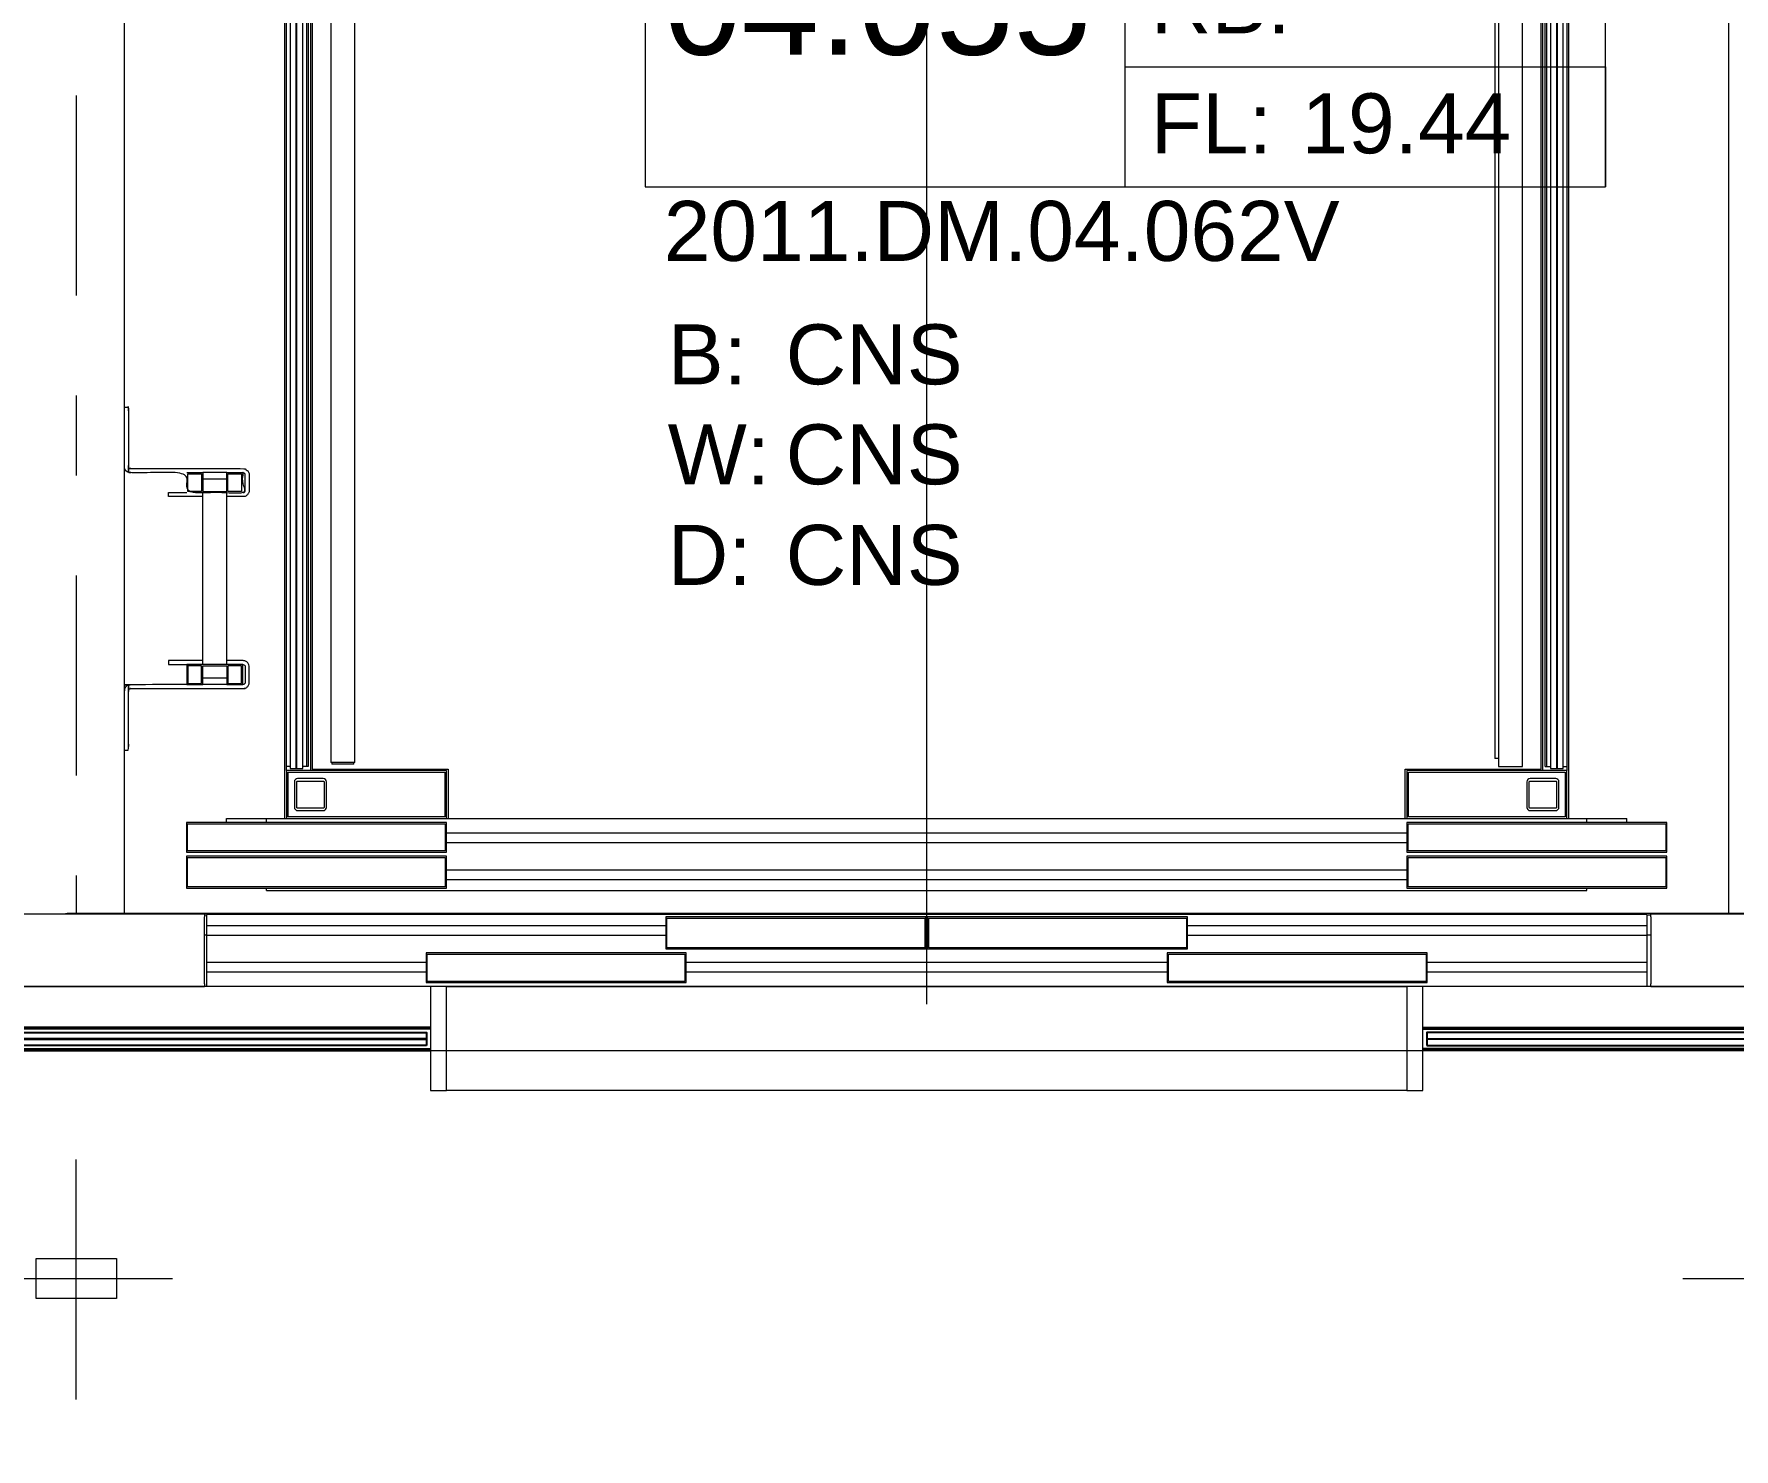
# Model space of a CAD drawing. Header units: millimetres. Extents: x -5 to 111, y -3 to 86.
# Drawn here: x 17.66 to 19.784, y 45.962 to 47.731 of the extents above; entities that cross this region are included whole.
import ezdxf

# ---------------------------------------------------------------- set-up
doc = ezdxf.new("R2010")
doc.units = ezdxf.units.MM
doc.linetypes.add('STRICHPUNKT2', pattern=[0.5, 0.25, -0.125, 0, -0.125])
for name, color, linetype, lineweight in [('A1I6----E-', 3, 'Continuous', 25), ('A1M11---E-', 3, 'Continuous', 25), ('A1M61---E-', 5, 'Continuous', 18), ('A1Z21---E-', 210, 'Continuous', 18), ('A1Z29---T-', 5, 'Continuous', 18)]:
    doc.layers.add(name, color=color, linetype=linetype, lineweight=lineweight)
doc.styles.add('ARIAL', font='ARIAL.TTF')

# ---------------------------------------------------------------- blocks, each defined once
blk = doc.blocks.new('Gruppe-402')
at = {"layer": 'A1I6----E-', "linetype": 'Continuous', "lineweight": 9}
for p, q in [((-31.2524, 4.2714), (-31.2524, 5.2717)), ((-31.2504, 4.2714), (-31.2504, 5.2714)), ((-31.2254, 5.2714), (-31.2254, 4.2664)), ((-31.2234, 5.2714), (-31.2234, 4.2064)), ((-31.2524, 4.2714), (-31.2504, 4.2714)), ((-31.2504, 4.2714), (-31.2474, 4.2714)), ((-31.2474, 4.2714), (-31.2459, 4.2714)), ((-31.2299, 4.2714), (-31.2284, 4.2714)), ((-31.2284, 4.2714), (-31.2254, 4.2714))]:
    blk.add_line(p, q, dxfattribs=at)
for points in [[(-31.2459, 5.2689), (-31.2459, 4.2689), (-31.2382, 4.2689), (-31.2382, 5.2689)], [(-31.2299, 5.2689), (-31.2377, 5.2689), (-31.2377, 4.2689), (-31.2299, 4.2689)]]:
    blk.add_lwpolyline(points, close=True, dxfattribs=at)
blk = doc.blocks.new('Gruppe-403')
at = {"layer": 'A1I6----E-', "linetype": 'Continuous', "lineweight": 9}
for p, q in [((-32.8274, 4.2064), (-32.8274, 5.2814)), ((-32.8254, 4.2664), (-32.8254, 5.2814)), ((-32.8004, 5.2814), (-32.8004, 4.2714)), ((-32.7984, 5.2814), (-32.7984, 4.2714)), ((-32.8224, 4.2714), (-32.8254, 4.2714)), ((-32.8209, 4.2714), (-32.8224, 4.2714)), ((-32.8034, 4.2714), (-32.8049, 4.2714)), ((-32.8004, 4.2714), (-32.8034, 4.2714)), ((-32.7984, 4.2714), (-32.8004, 4.2714))]:
    blk.add_line(p, q, dxfattribs=at)
for points in [[(-32.8209, 6.5539), (-32.8209, 4.2689), (-32.8132, 4.2689), (-32.8132, 6.5539)], [(-32.8049, 6.5539), (-32.8127, 6.5539), (-32.8127, 4.2689), (-32.8049, 4.2689)]]:
    blk.add_lwpolyline(points, close=True, dxfattribs=at)
blk = doc.blocks.new('Gruppe-404')
at = {"layer": 'A1I6----E-', "linetype": 'Continuous', "lineweight": 9}
for p, q in [((-32.7954, 5.2814), (-32.7954, 4.2664)), ((-32.7934, 5.2814), (-32.7934, 4.2684)), ((-31.2574, 4.2684), (-31.2574, 5.2814)), ((-31.2554, 4.2664), (-31.2554, 5.2759)), ((-32.7934, 4.2684), (-32.6234, 4.2684)), ((-32.6234, 4.2684), (-32.6234, 4.2064)), ((-31.4274, 4.2064), (-31.4274, 4.2684)), ((-31.4274, 4.2684), (-31.2574, 4.2684)), ((-32.6254, 4.2064), (-31.4254, 4.2064))]:
    blk.add_line(p, q, dxfattribs=at)
blk = doc.blocks.new('Gruppe-405')
at = {"layer": 'A1I6----E-', "linetype": 'Continuous', "lineweight": 9}
for p, q in [((-31.3154, 6.5564), (-31.3154, 4.2814)), ((-31.3109, 5.3114), (-31.3109, 4.2714)), ((-31.2809, 4.2714), (-31.2809, 5.2815)), ((-31.3109, 4.2814), (-31.3154, 4.2814)), ((-31.3109, 4.2714), (-31.2809, 4.2714))]:
    blk.add_line(p, q, dxfattribs=at)
blk = doc.blocks.new('Gruppe-407')
at = {"layer": 'A1I6----E-', "linetype": 'Continuous', "lineweight": 9}
for p, q in [((-32.7399, 4.2764), (-32.7399, 6.5564)), ((-32.7699, 5.2814), (-32.7699, 4.2764)), ((-32.7399, 4.2764), (-32.7699, 4.2764)), ((-32.7687, 4.2764), (-32.7687, 4.2744)), ((-32.7412, 4.2744), (-32.7687, 4.2744)), ((-32.7412, 4.2744), (-32.7412, 4.2764))]:
    blk.add_line(p, q, dxfattribs=at)
blk = doc.blocks.new('Gruppe-408')
at = {"layer": 'A1I6----E-', "linetype": 'Continuous', "lineweight": 9, "flags": 128}
for points in [[(-32.8254, 4.2664), (-32.8254, 4.2064), (-32.6254, 4.2064), (-32.6254, 4.2664)], [(-32.6274, 4.2084), (-32.8234, 4.2084), (-32.8234, 4.2644), (-32.6274, 4.2644)], [(-31.4254, 4.2664), (-31.4254, 4.2064), (-31.2254, 4.2064), (-31.2254, 4.2664)], [(-31.2274, 4.2084), (-31.4234, 4.2084), (-31.4234, 4.2644), (-31.2274, 4.2644)]]:
    blk.add_lwpolyline(points, close=True, dxfattribs=at)
for points in [[(-32.8154, 4.2204, 0.414214), (-32.8114, 4.2164), (-32.7794, 4.2164, 0.414214), (-32.7754, 4.2204), (-32.7754, 4.2524, 0.414214), (-32.7794, 4.2564), (-32.8114, 4.2564, 0.414214), (-32.8154, 4.2524)], [(-32.8124, 4.2524, -0.414214), (-32.8114, 4.2534), (-32.7794, 4.2534, -0.414214), (-32.7784, 4.2524), (-32.7784, 4.2204, -0.414214), (-32.7794, 4.2194), (-32.8114, 4.2194, -0.414214), (-32.8124, 4.2204), (-32.8124, 4.2524)], [(-31.2754, 4.2204, 0.414214), (-31.2714, 4.2164), (-31.2394, 4.2164, 0.414214), (-31.2354, 4.2204), (-31.2354, 4.2524, 0.414214), (-31.2394, 4.2564), (-31.2714, 4.2564, 0.414214), (-31.2754, 4.2524)], [(-31.2724, 4.2524, -0.414214), (-31.2714, 4.2534), (-31.2394, 4.2534, -0.414214), (-31.2384, 4.2524), (-31.2384, 4.2204, -0.414214), (-31.2394, 4.2194), (-31.2714, 4.2194, -0.414214), (-31.2724, 4.2204), (-31.2724, 4.2524)]]:
    blk.add_lwpolyline(points, format="xyb", close=True, dxfattribs=at)
at = {"layer": 'A1I6----E-'}
for name in ['Gruppe-403', 'Gruppe-402', 'Gruppe-407', 'Gruppe-404', 'Gruppe-405']:
    blk.add_blockref(name, (0, 0), dxfattribs=at)
blk = doc.blocks.new('Gruppe-417')
at = {"layer": 'A1I6----E-', "linetype": 'Continuous', "lineweight": 9}
for p, q in [((-32.9254, 4.0864), (-32.9254, 4.0724)), ((-31.1254, 4.0864), (-32.9254, 4.0864)), ((-31.1254, 4.0864), (-31.1254, 4.0724)), ((-32.3514, 4.0724), (-32.9254, 4.0724)), ((-32.9254, 4.0724), (-32.9254, 4.0604)), ((-32.9254, 4.0604), (-32.9254, 4.0264)), ((-32.3514, 4.0604), (-32.9254, 4.0604)), ((-31.1254, 4.0724), (-31.6994, 4.0724)), ((-31.1254, 4.0604), (-31.6994, 4.0604)), ((-31.1254, 4.0724), (-31.1254, 4.0604)), ((-31.1254, 4.0604), (-31.1254, 4.0264)), ((-32.6509, 4.0264), (-32.9254, 4.0264)), ((-32.9254, 4.0264), (-32.9254, 4.0144)), ((-31.7249, 4.0264), (-32.3259, 4.0264)), ((-31.1254, 4.0264), (-31.3999, 4.0264)), ((-31.1254, 4.0264), (-31.1254, 4.0144)), ((-32.9254, 4.0144), (-32.9254, 4.0031)), ((-32.6509, 4.0144), (-32.9254, 4.0144)), ((-32.9254, 4.0031), (-32.9254, 4.0014)), ((-32.9254, 4.0014), (-32.9254, 3.9964)), ((-31.1254, 3.9964), (-32.9254, 3.9964)), ((-31.7249, 4.0144), (-32.3259, 4.0144)), ((-31.1254, 4.0144), (-31.3999, 4.0144)), ((-31.1254, 4.0144), (-31.1254, 4.0031)), ((-31.1254, 4.0031), (-31.1254, 4.0014)), ((-31.1254, 4.0014), (-31.1254, 3.9964))]:
    blk.add_line(p, q, dxfattribs=at)
at = {"layer": 'A1I6----E-', "linetype": 'Continuous', "lineweight": 9, "flags": 128}
for points in [[(-32.0264, 4.0434), (-32.0264, 4.0834), (-32.3514, 4.0834), (-32.3514, 4.0434)], [(-32.3499, 4.0819), (-32.0279, 4.0819), (-32.0279, 4.0449), (-32.3499, 4.0449)], [(-31.6994, 4.0434), (-31.6994, 4.0834), (-32.0244, 4.0834), (-32.0244, 4.0434)], [(-32.0229, 4.0819), (-31.7009, 4.0819), (-31.7009, 4.0449), (-32.0229, 4.0449)], [(-32.3259, 4.0014), (-32.3259, 4.0384), (-32.6509, 4.0384), (-32.6509, 4.0014)], [(-32.6494, 4.0369), (-32.3274, 4.0369), (-32.3274, 4.0029), (-32.6494, 4.0029)], [(-31.3999, 4.0014), (-31.3999, 4.0384), (-31.7249, 4.0384), (-31.7249, 4.0014)], [(-31.7234, 4.0369), (-31.4014, 4.0369), (-31.4014, 4.0029), (-31.7234, 4.0029)]]:
    blk.add_lwpolyline(points, close=True, dxfattribs=at)
blk = doc.blocks.new('Gruppe-420')
at = {"layer": 'A1I6----E-', "linetype": 'Continuous', "lineweight": 9}
blk.add_line((-31.0229, 4.0876), (-31.0229, 6.9104), dxfattribs=at)
blk = doc.blocks.new('Gruppe-425')
at = {"layer": 'A1I6----E-', "linetype": 'Continuous', "lineweight": 9}
for p, q in [((-32.9499, 4.6389), (-32.9299, 4.6389)), ((-32.8999, 4.6389), (-32.8799, 4.6389)), ((-32.9299, 4.3989), (-32.9299, 4.6139)), ((-32.8999, 4.3989), (-32.8999, 4.6139)), ((-32.8999, 4.3739), (-32.9299, 4.3739))]:
    blk.add_line(p, q, dxfattribs=at)
for points in [[(-32.9314, 4.6154), (-32.9484, 4.6154), (-32.9484, 4.6374), (-32.9314, 4.6374)], [(-32.8999, 4.6389), (-32.9299, 4.6389), (-32.9299, 4.6154), (-32.8999, 4.6154)], [(-32.8814, 4.6374), (-32.8814, 4.6154), (-32.8984, 4.6154), (-32.8984, 4.6374)], [(-32.9499, 4.3989), (-32.9499, 4.3739), (-32.9299, 4.3739), (-32.9299, 4.3974), (-32.8999, 4.3974), (-32.8999, 4.3739), (-32.8799, 4.3739), (-32.8799, 4.3989)], [(-32.9484, 4.3754), (-32.9314, 4.3754), (-32.9314, 4.3974), (-32.9484, 4.3974)], [(-32.8984, 4.3754), (-32.8814, 4.3754), (-32.8814, 4.3974), (-32.8984, 4.3974)]]:
    blk.add_lwpolyline(points, close=True, dxfattribs=at)
for points in [[(-32.8999, 4.6309), (-32.9049, 4.6309), (-32.9249, 4.6309), (-32.9299, 4.6309)], [(-32.9299, 4.6089), (-32.9729, 4.6089), (-32.9729, 4.6139), (-32.9499, 4.6139)], [(-32.9299, 4.4039), (-32.9729, 4.4039), (-32.9729, 4.3989), (-32.9499, 4.3989)], [(-32.8999, 4.3819), (-32.9049, 4.3819), (-32.9249, 4.3819), (-32.9299, 4.3819)]]:
    blk.add_lwpolyline(points, dxfattribs=at)
at = {"layer": 'A1I6----E-', "linetype": 'Continuous', "lineweight": 9, "flags": 128}
blk.add_lwpolyline([(-32.8799, 4.3989), (-32.8796, 4.3989, -0.414214), (-32.8769, 4.3962), (-32.8769, 4.3766, -0.198912), (-32.8777, 4.3747, -0.198912), (-32.8796, 4.3739), (-32.8799, 4.3739)], format="xyb", dxfattribs=at)
at = {"layer": 'A1I6----E-', "linetype": 'Continuous', "lineweight": 9}
for points, weights, knots in [([(-33.0279, 4.7209), (-33.0254, 4.7209), (-33.0229, 4.7209), (-33.0229, 4.6837), (-33.0229, 4.6466), (-33.0229, 4.6462), (-33.0229, 4.6462), (-33.0229, 4.6461), (-33.0229, 4.646), (-33.0228, 4.6459), (-33.0228, 4.6459), (-33.0228, 4.6459), (-33.0228, 4.6459), (-33.0228, 4.6458), (-33.0228, 4.6458), (-33.0228, 4.6458), (-33.0228, 4.6458), (-33.0228, 4.6458), (-33.0228, 4.6457), (-33.0228, 4.6457), (-33.0228, 4.6457), (-33.0228, 4.6457), (-33.0228, 4.6456), (-33.0228, 4.6456), (-33.0228, 4.6456), (-33.0227, 4.6455), (-33.0227, 4.6455), (-33.0227, 4.6455), (-33.0227, 4.6455), (-33.0227, 4.6454), (-33.0227, 4.6454), (-33.0227, 4.6454), (-33.0227, 4.6454), (-33.0227, 4.6453), (-33.0226, 4.6453), (-33.0226, 4.6453), (-33.0226, 4.6452), (-33.0226, 4.6452), (-33.0226, 4.6452), (-33.0226, 4.6452), (-33.0225, 4.6451), (-33.0225, 4.6451), (-33.0225, 4.6451), (-33.0225, 4.6451), (-33.0225, 4.6451), (-33.0225, 4.6451), (-33.0225, 4.6451), (-33.0225, 4.645), (-33.0224, 4.645), (-33.0224, 4.645), (-33.0224, 4.645), (-33.0224, 4.645), (-33.0224, 4.6449), (-33.0224, 4.6449), (-33.0224, 4.6449), (-33.0224, 4.6449), (-33.0223, 4.6449), (-33.0223, 4.6449), (-33.0223, 4.6449), (-33.0223, 4.6448), (-33.0223, 4.6448), (-33.0223, 4.6448), (-33.0223, 4.6448), (-33.0223, 4.6448), (-33.0222, 4.6447), (-33.0222, 4.6447), (-33.0222, 4.6447), (-33.0222, 4.6447), (-33.0222, 4.6447), (-33.0221, 4.6446), (-33.0221, 4.6446), (-33.0221, 4.6446), (-33.0221, 4.6446), (-33.022, 4.6446), (-33.022, 4.6445), (-33.022, 4.6445), (-33.022, 4.6445), (-33.0219, 4.6445), (-33.0219, 4.6444), (-33.0218, 4.6444), (-33.0218, 4.6444), (-33.0217, 4.6443), (-33.0217, 4.6443), (-33.0216, 4.6443), (-33.0216, 4.6443), (-33.0216, 4.6443), (-33.0216, 4.6442), (-33.0215, 4.6442), (-33.0215, 4.6442), (-33.0215, 4.6442), (-33.0215, 4.6442), (-33.0214, 4.6441), (-33.0214, 4.6441), (-33.0213, 4.6441), (-33.0213, 4.6441), (-33.0213, 4.6441), (-33.0213, 4.6441), (-33.0212, 4.6441), (-33.0212, 4.6441), (-33.0212, 4.6441), (-33.0212, 4.644), (-33.0211, 4.644), (-33.0211, 4.644), (-33.021, 4.644), (-33.021, 4.644), (-33.0209, 4.644), (-33.0209, 4.644), (-33.0208, 4.644), (-33.0207, 4.6439), (-33.0207, 4.6439), (-33.0203, 4.6439), (-33.0203, 4.6439), (-33.0203, 4.6439), (-32.9499, 4.6439), (-32.8796, 4.6439), (-32.8719, 4.6439), (-32.8719, 4.6362), (-32.8719, 4.6264), (-32.8719, 4.6166), (-32.8719, 4.6089), (-32.8796, 4.6089), (-32.8898, 4.6089), (-32.8999, 4.6089)], [1, 1, 1, 1, 1, 1, 1, 1, 1, 1, 1, 1, 1, 0.999922111687, 1, 1, 1, 0.999902899488, 1, 1, 1, 0.999881596455, 1, 0.999858515912, 1, 0.999831994153, 1, 1, 1, 0.999492229572, 1, 1, 1, 0.999797576776, 1, 0.999809725809, 1, 1, 1, 0.999821339928, 1, 1, 1, 0.999832040961, 1, 1, 1, 0.999841814455, 1, 1, 1, 0.999850665643, 1, 1, 1, 0.999858613894, 1, 1, 1, 0.999865686643, 1, 1, 1, 0.999871919974, 1, 1, 1, 0.999877220469, 1, 0.999880924542, 1, 1, 1, 0.9995631982, 1, 1, 1, 0.999723809266, 1, 1, 1, 1, 0.999665952326, 1, 1, 1, 0.999628576926, 1, 1, 1, 0.99968494051, 1, 0.999890729805, 1, 1, 1, 0.999553498073, 1, 1, 1, 0.999667522781, 1, 1, 1, 1, 1, 1, 1, 1, 1, 1, 1, 1, 1, 1, 0.707106781187, 1, 1, 1, 0.707106781186, 1, 1, 1], [0, 0, 0, 1, 1, 2, 2, 3, 4, 5, 6, 7, 7, 8, 8, 9, 9, 10, 10, 11, 11, 12, 12, 13, 13, 14, 14, 15, 15, 16, 16, 17, 17, 18, 18, 19, 19, 20, 20, 21, 21, 22, 22, 23, 23, 24, 24, 25, 25, 26, 26, 27, 27, 28, 28, 29, 29, 30, 30, 31, 31, 32, 32, 33, 33, 34, 34, 35, 35, 36, 36, 37, 37, 38, 38, 39, 39, 40, 40, 41, 41, 42, 43, 43, 44, 44, 45, 45, 46, 46, 47, 47, 48, 48, 49, 49, 50, 50, 51, 51, 52, 52, 53, 53, 54, 55, 56, 57, 58, 59, 60, 61, 61, 62, 62, 63, 63, 64, 64, 65, 65, 66, 66, 67, 67, 67]), ([(-32.8799, 4.6139), (-32.8798, 4.6139), (-32.8796, 4.6139), (-32.8769, 4.6139), (-32.8769, 4.6166), (-32.8769, 4.6264), (-32.8769, 4.6362), (-32.8769, 4.6389), (-32.8796, 4.6389), (-32.8798, 4.6389), (-32.8799, 4.6389), (-32.8799, 4.6264), (-32.8799, 4.6139), (-32.9149, 4.6139), (-32.9499, 4.6139), (-32.9499, 4.6264), (-32.9499, 4.6389), (-32.9851, 4.6389), (-33.0203, 4.6389), (-33.0204, 4.6389), (-33.0205, 4.6389), (-33.0207, 4.6389), (-33.0209, 4.639), (-33.021, 4.639), (-33.021, 4.639), (-33.0211, 4.639), (-33.0212, 4.639), (-33.0214, 4.639), (-33.0215, 4.639), (-33.0215, 4.639), (-33.0215, 4.639), (-33.0216, 4.6391), (-33.0217, 4.6391), (-33.0217, 4.6391), (-33.0217, 4.6391), (-33.0218, 4.6391), (-33.0219, 4.6391), (-33.0219, 4.6391), (-33.0219, 4.6391), (-33.022, 4.6391), (-33.0221, 4.6392), (-33.0221, 4.6392), (-33.0221, 4.6392), (-33.0222, 4.6392), (-33.0223, 4.6392), (-33.0223, 4.6392), (-33.0223, 4.6392), (-33.0224, 4.6392), (-33.0225, 4.6393), (-33.0226, 4.6393), (-33.0228, 4.6393), (-33.0229, 4.6393), (-33.023, 4.6394), (-33.023, 4.6394), (-33.023, 4.6394), (-33.0231, 4.6394), (-33.0232, 4.6395), (-33.0232, 4.6395), (-33.0232, 4.6395), (-33.0233, 4.6395), (-33.0234, 4.6396), (-33.0234, 4.6396), (-33.0235, 4.6396), (-33.0236, 4.6396), (-33.0237, 4.6397), (-33.0237, 4.6397), (-33.0237, 4.6397), (-33.0239, 4.6398), (-33.024, 4.6399), (-33.024, 4.6399), (-33.024, 4.6399), (-33.0242, 4.6399), (-33.0243, 4.64), (-33.0243, 4.64), (-33.0243, 4.64), (-33.0244, 4.6401), (-33.0246, 4.6402), (-33.0246, 4.6402), (-33.0246, 4.6402), (-33.0247, 4.6403), (-33.0249, 4.6404), (-33.0249, 4.6404), (-33.0249, 4.6404), (-33.025, 4.6405), (-33.0251, 4.6406), (-33.0252, 4.6407), (-33.0254, 4.6408), (-33.0254, 4.6408), (-33.0254, 4.6408), (-33.0255, 4.6409), (-33.0256, 4.641), (-33.0257, 4.6411), (-33.0258, 4.6412), (-33.0259, 4.6413), (-33.026, 4.6414), (-33.026, 4.6414), (-33.026, 4.6414), (-33.0261, 4.6415), (-33.0262, 4.6417), (-33.0263, 4.6418), (-33.0264, 4.6419), (-33.0264, 4.6419), (-33.0264, 4.6419), (-33.0265, 4.6421), (-33.0266, 4.6422), (-33.0266, 4.6422), (-33.0266, 4.6422), (-33.0267, 4.6423), (-33.0267, 4.6424), (-33.0267, 4.6424), (-33.0267, 4.6424), (-33.0268, 4.6425), (-33.0269, 4.6426), (-33.0269, 4.6427), (-33.0269, 4.6427), (-33.0269, 4.6427), (-33.027, 4.6428), (-33.027, 4.6429), (-33.027, 4.643), (-33.0271, 4.643), (-33.0271, 4.643), (-33.0271, 4.6431), (-33.0272, 4.6432), (-33.0272, 4.6432), (-33.0272, 4.6432), (-33.0273, 4.6434), (-33.0273, 4.6435), (-33.0273, 4.6435), (-33.0273, 4.6435), (-33.0274, 4.6437), (-33.0274, 4.6438), (-33.0275, 4.6439), (-33.0275, 4.644), (-33.0275, 4.644), (-33.0275, 4.644), (-33.0275, 4.6441), (-33.0276, 4.6442), (-33.0276, 4.6442), (-33.0276, 4.6442), (-33.0276, 4.6444), (-33.0276, 4.6445), (-33.0276, 4.6445), (-33.0276, 4.6445), (-33.0277, 4.6447), (-33.0277, 4.6448), (-33.0277, 4.6448), (-33.0277, 4.6448), (-33.0277, 4.6449), (-33.0278, 4.6451), (-33.0278, 4.6451), (-33.0278, 4.6451), (-33.0278, 4.6452), (-33.0278, 4.6454), (-33.0278, 4.6454), (-33.0278, 4.6454), (-33.0278, 4.6455), (-33.0278, 4.6457), (-33.0278, 4.6457), (-33.0278, 4.6457), (-33.0279, 4.6458), (-33.0279, 4.646), (-33.0279, 4.646), (-33.0279, 4.646), (-33.0279, 4.6461), (-33.0279, 4.6463), (-33.0279, 4.6464), (-33.0279, 4.6465), (-33.0279, 4.6466), (-33.0279, 4.6466)], [1, 1, 1, 0.707106781185, 1, 1, 1, 0.707106781187, 1, 1, 1, 1, 1, 1, 1, 1, 1, 1, 1, 1, 1, 0.999985680575, 1, 1, 1, 0.999960826321, 1, 1, 1, 1, 1, 0.999934305166, 1, 1, 1, 0.999978096623, 1, 1, 1, 0.999879978417, 1, 1, 1, 0.999962571631, 1, 1, 1, 0.999808612278, 1, 0.99994285268, 1, 0.999722212478, 1, 1, 1, 0.999855877774, 1, 1, 1, 0.99965394811, 1, 1, 1, 0.999705359077, 1, 1, 1, 0.99974877724, 1, 1, 1, 0.999785872161, 1, 1, 1, 0.999779003357, 1, 1, 1, 0.999806149919, 1, 1, 1, 0.999794900286, 1, 0.999783344846, 1, 1, 1, 0.999771141681, 1, 0.999875924805, 1, 0.999768104524, 1, 1, 1, 0.999780800245, 1, 0.999792142469, 1, 1, 1, 0.999803133428, 1, 1, 1, 0.99986917548, 1, 1, 1, 0.999801806099, 1, 1, 1, 0.999943809065, 1, 0.999940615749, 1, 1, 1, 0.999728443943, 1, 1, 1, 0.999680919351, 1, 1, 1, 0.999711287143, 1, 0.999879117002, 1, 1, 1, 0.999745785578, 1, 1, 1, 0.999803337195, 1, 1, 1, 0.99985356519, 1, 1, 1, 0.999896306979, 1, 1, 1, 0.999931335495, 1, 1, 1, 0.999958877532, 1, 1, 1, 0.999978954291, 1, 1, 1, 0.999990690597, 1, 1, 1, 1, 1], [0, 0, 0, 1, 1, 2, 2, 3, 3, 4, 4, 5, 5, 6, 6, 7, 7, 8, 8, 9, 9, 10, 10, 11, 11, 12, 12, 13, 13, 14, 14, 15, 15, 16, 16, 17, 17, 18, 18, 19, 19, 20, 20, 21, 21, 22, 22, 23, 23, 24, 24, 25, 25, 26, 26, 27, 27, 28, 28, 29, 29, 30, 30, 31, 31, 32, 32, 33, 33, 34, 34, 35, 35, 36, 36, 37, 37, 38, 38, 39, 39, 40, 40, 41, 41, 42, 42, 43, 43, 44, 44, 45, 45, 46, 46, 47, 47, 48, 48, 49, 49, 50, 50, 51, 51, 52, 52, 53, 53, 54, 54, 55, 55, 56, 56, 57, 57, 58, 58, 59, 59, 60, 60, 61, 61, 62, 62, 63, 63, 64, 64, 65, 65, 66, 66, 67, 67, 68, 68, 69, 69, 70, 70, 71, 71, 72, 72, 73, 73, 74, 74, 75, 75, 76, 76, 77, 77, 78, 78, 79, 79, 80, 80, 81, 81, 82, 82, 83, 83, 84, 84, 84]), ([(-33.0279, 4.2919), (-33.0254, 4.2919), (-33.0229, 4.2919), (-33.0229, 4.3291), (-33.0229, 4.3662), (-33.0229, 4.3666), (-33.0229, 4.3667), (-33.0229, 4.3667), (-33.0229, 4.3668), (-33.0228, 4.3669), (-33.0228, 4.3669), (-33.0228, 4.3669), (-33.0228, 4.3669), (-33.0228, 4.3669), (-33.0228, 4.3669), (-33.0228, 4.3669), (-33.0228, 4.367), (-33.0228, 4.367), (-33.0228, 4.367), (-33.0228, 4.367), (-33.0228, 4.3671), (-33.0228, 4.3671), (-33.0228, 4.3671), (-33.0228, 4.3671), (-33.0228, 4.3671), (-33.0228, 4.3672), (-33.0228, 4.3672), (-33.0227, 4.3672), (-33.0227, 4.3673), (-33.0227, 4.3673), (-33.0227, 4.3673), (-33.0227, 4.3673), (-33.0227, 4.3674), (-33.0227, 4.3674), (-33.0227, 4.3674), (-33.0227, 4.3674), (-33.0227, 4.3675), (-33.0226, 4.3675), (-33.0226, 4.3675), (-33.0226, 4.3676), (-33.0226, 4.3676), (-33.0226, 4.3676), (-33.0226, 4.3676), (-33.0225, 4.3676), (-33.0225, 4.3676), (-33.0225, 4.3676), (-33.0225, 4.3677), (-33.0225, 4.3677), (-33.0225, 4.3677), (-33.0225, 4.3677), (-33.0225, 4.3678), (-33.0224, 4.3678), (-33.0224, 4.3678), (-33.0224, 4.3678), (-33.0224, 4.3678), (-33.0224, 4.3679), (-33.0224, 4.3679), (-33.0224, 4.3679), (-33.0224, 4.3679), (-33.0223, 4.3679), (-33.0223, 4.3679), (-33.0223, 4.3679), (-33.0223, 4.368), (-33.0223, 4.368), (-33.0223, 4.368), (-33.0223, 4.368), (-33.0223, 4.368), (-33.0222, 4.3681), (-33.0222, 4.3681), (-33.0222, 4.3681), (-33.0222, 4.3681), (-33.0222, 4.3681), (-33.0221, 4.3682), (-33.0221, 4.3682), (-33.0221, 4.3682), (-33.0221, 4.3682), (-33.022, 4.3682), (-33.022, 4.3683), (-33.022, 4.3683), (-33.022, 4.3683), (-33.0219, 4.3683), (-33.0219, 4.3684), (-33.0218, 4.3684), (-33.0218, 4.3684), (-33.0217, 4.3685), (-33.0217, 4.3685), (-33.0216, 4.3685), (-33.0216, 4.3685), (-33.0216, 4.3685), (-33.0216, 4.3686), (-33.0215, 4.3686), (-33.0215, 4.3686), (-33.0215, 4.3686), (-33.0215, 4.3686), (-33.0214, 4.3686), (-33.0214, 4.3687), (-33.0213, 4.3687), (-33.0213, 4.3687), (-33.0213, 4.3687), (-33.0213, 4.3687), (-33.0212, 4.3687), (-33.0212, 4.3687), (-33.0212, 4.3687), (-33.0212, 4.3687), (-33.0211, 4.3688), (-33.0211, 4.3688), (-33.021, 4.3688), (-33.021, 4.3688), (-33.0209, 4.3688), (-33.0208, 4.3688), (-33.0208, 4.3688), (-33.0207, 4.3688), (-33.0207, 4.3689), (-33.0203, 4.3689), (-33.0203, 4.3689), (-33.0203, 4.3689), (-32.9499, 4.3689), (-32.8796, 4.3689), (-32.8764, 4.3689), (-32.8742, 4.3711), (-32.8719, 4.3734), (-32.8719, 4.3766), (-32.8719, 4.3864), (-32.8719, 4.3962), (-32.8719, 4.4039), (-32.8796, 4.4039), (-32.8898, 4.4039), (-32.8999, 4.4039)], [1, 1, 1, 1, 1, 1, 1, 1, 1, 1, 1, 1, 0.999934044747, 1, 1, 1, 0.999916341304, 1, 1, 1, 0.999896458755, 1, 1, 1, 0.999874542989, 1, 0.999850995264, 1, 0.999823065248, 1, 1, 1, 0.999666081809, 1, 1, 1, 0.99979743128, 1, 0.99980972581, 1, 1, 1, 0.999821339928, 1, 1, 1, 0.999832040959, 1, 1, 1, 0.999841814454, 1, 1, 1, 0.999850665643, 1, 1, 1, 0.999858613895, 1, 1, 1, 0.999865686642, 1, 1, 1, 0.999871919975, 1, 1, 1, 0.999877453183, 1, 0.999880924543, 1, 1, 1, 0.999563198201, 1, 1, 1, 0.999723809263, 1, 1, 1, 1, 0.999665952326, 1, 1, 1, 0.999628576927, 1, 1, 1, 0.999684940506, 1, 0.999890757866, 1, 1, 1, 0.999553256572, 1, 1, 1, 0.999643461351, 1, 1, 1, 1, 1, 1, 1, 1, 1, 1, 1, 1, 1, 1, 0.923879532511, 1, 0.923879532512, 1, 1, 1, 0.707106781187, 1, 1, 1], [0, 0, 0, 1, 1, 2, 2, 3, 4, 5, 6, 6, 7, 7, 8, 8, 9, 9, 10, 10, 11, 11, 12, 12, 13, 13, 14, 14, 15, 15, 16, 16, 17, 17, 18, 18, 19, 19, 20, 20, 21, 21, 22, 22, 23, 23, 24, 24, 25, 25, 26, 26, 27, 27, 28, 28, 29, 29, 30, 30, 31, 31, 32, 32, 33, 33, 34, 34, 35, 35, 36, 36, 37, 37, 38, 38, 39, 39, 40, 40, 41, 41, 42, 42, 43, 44, 44, 45, 45, 46, 46, 47, 47, 48, 48, 49, 49, 50, 50, 51, 51, 52, 52, 53, 53, 54, 54, 55, 56, 57, 58, 59, 60, 61, 62, 62, 63, 63, 64, 64, 65, 65, 66, 66, 67, 67, 68, 68, 69, 69, 69]), ([(-32.9499, 4.3739), (-32.9851, 4.3739), (-33.0203, 4.3739), (-33.0204, 4.3739), (-33.0205, 4.3739), (-33.0207, 4.3739), (-33.0209, 4.3738), (-33.021, 4.3738), (-33.021, 4.3738), (-33.0211, 4.3738), (-33.0212, 4.3738), (-33.0214, 4.3738), (-33.0215, 4.3738), (-33.0215, 4.3738), (-33.0215, 4.3738), (-33.0216, 4.3737), (-33.0217, 4.3737), (-33.0217, 4.3737), (-33.0217, 4.3737), (-33.0218, 4.3737), (-33.0219, 4.3737), (-33.0219, 4.3737), (-33.0219, 4.3737), (-33.022, 4.3737), (-33.0221, 4.3736), (-33.0221, 4.3736), (-33.0221, 4.3736), (-33.0222, 4.3736), (-33.0223, 4.3736), (-33.0223, 4.3736), (-33.0223, 4.3736), (-33.0224, 4.3736), (-33.0225, 4.3735), (-33.0226, 4.3735), (-33.0228, 4.3735), (-33.0229, 4.3734), (-33.023, 4.3734), (-33.023, 4.3734), (-33.023, 4.3734), (-33.0231, 4.3734), (-33.0232, 4.3733), (-33.0232, 4.3733), (-33.0232, 4.3733), (-33.0233, 4.3733), (-33.0234, 4.3732), (-33.0234, 4.3732), (-33.0235, 4.3732), (-33.0236, 4.3731), (-33.0237, 4.3731), (-33.0237, 4.3731), (-33.0237, 4.3731), (-33.0239, 4.373), (-33.024, 4.3729), (-33.024, 4.3729), (-33.024, 4.3729), (-33.0242, 4.3728), (-33.0243, 4.3728), (-33.0243, 4.3728), (-33.0243, 4.3728), (-33.0244, 4.3727), (-33.0246, 4.3726), (-33.0246, 4.3726), (-33.0246, 4.3726), (-33.0247, 4.3725), (-33.0249, 4.3724), (-33.0249, 4.3724), (-33.0249, 4.3724), (-33.025, 4.3723), (-33.0251, 4.3722), (-33.0252, 4.3721), (-33.0254, 4.372), (-33.0254, 4.372), (-33.0254, 4.372), (-33.0255, 4.3719), (-33.0256, 4.3718), (-33.0257, 4.3717), (-33.0258, 4.3716), (-33.0259, 4.3715), (-33.026, 4.3714), (-33.026, 4.3714), (-33.026, 4.3714), (-33.0261, 4.3712), (-33.0262, 4.3711), (-33.0263, 4.371), (-33.0264, 4.3709), (-33.0264, 4.3709), (-33.0264, 4.3709), (-33.0265, 4.3707), (-33.0266, 4.3706), (-33.0266, 4.3706), (-33.0266, 4.3706), (-33.0267, 4.3705), (-33.0267, 4.3704), (-33.0267, 4.3704), (-33.0267, 4.3704), (-33.0268, 4.3703), (-33.0269, 4.3701), (-33.0269, 4.3701), (-33.0269, 4.3701), (-33.0269, 4.37), (-33.027, 4.37), (-33.027, 4.3699), (-33.027, 4.3698), (-33.0271, 4.3698), (-33.0271, 4.3698), (-33.0271, 4.3697), (-33.0272, 4.3696), (-33.0272, 4.3696), (-33.0272, 4.3695), (-33.0273, 4.3694), (-33.0273, 4.3693), (-33.0273, 4.3693), (-33.0273, 4.3692), (-33.0274, 4.3691), (-33.0274, 4.369), (-33.0275, 4.3689), (-33.0275, 4.3688), (-33.0275, 4.3688), (-33.0275, 4.3688), (-33.0275, 4.3687), (-33.0276, 4.3686), (-33.0276, 4.3686), (-33.0276, 4.3686), (-33.0276, 4.3684), (-33.0276, 4.3683), (-33.0276, 4.3683), (-33.0276, 4.3683), (-33.0277, 4.3681), (-33.0277, 4.368), (-33.0277, 4.368), (-33.0277, 4.368), (-33.0277, 4.3679), (-33.0278, 4.3677), (-33.0278, 4.3677), (-33.0278, 4.3677), (-33.0278, 4.3676), (-33.0278, 4.3674), (-33.0278, 4.3674), (-33.0278, 4.3674), (-33.0278, 4.3673), (-33.0278, 4.3671), (-33.0278, 4.3671), (-33.0278, 4.3671), (-33.0279, 4.367), (-33.0279, 4.3668), (-33.0279, 4.3668), (-33.0279, 4.3668), (-33.0279, 4.3667), (-33.0279, 4.3665), (-33.0279, 4.3664), (-33.0279, 4.3662), (-33.0279, 4.3662), (-33.0279, 4.3662)], [1, 1, 1, 1, 1, 0.999985680576, 1, 1, 1, 0.999960826321, 1, 1, 1, 1, 1, 0.999934305167, 1, 1, 1, 0.999978096623, 1, 1, 1, 0.999879978416, 1, 1, 1, 0.999962571632, 1, 1, 1, 0.999808612278, 1, 0.999942931118, 1, 0.999722212478, 1, 1, 1, 0.999855877775, 1, 1, 1, 0.999653948107, 1, 1, 1, 0.999705359079, 1, 1, 1, 0.999748777238, 1, 1, 1, 0.999785872162, 1, 1, 1, 0.999779003357, 1, 1, 1, 0.999806149919, 1, 1, 1, 0.999794900287, 1, 0.999783756567, 1, 1, 1, 0.999771141679, 1, 0.999875936979, 1, 0.999768104524, 1, 1, 1, 0.999780424886, 1, 0.999792142468, 1, 1, 1, 0.999803133429, 1, 1, 1, 0.99986917548, 1, 1, 1, 0.999801806097, 1, 1, 1, 0.999943809065, 1, 0.999940615749, 1, 1, 1, 0.999728443942, 1, 1, 1, 0.999680919353, 1, 1, 1, 0.999711287142, 1, 0.999879117003, 1, 1, 1, 0.999745785578, 1, 1, 1, 0.999803337196, 1, 1, 1, 0.99985356519, 1, 1, 1, 0.999896306978, 1, 1, 1, 0.999931335495, 1, 1, 1, 0.999958877532, 1, 1, 1, 0.999978954291, 1, 1, 1, 0.999990690596, 1, 1, 1, 1, 1], [0, 0, 0, 1, 1, 2, 2, 3, 3, 4, 4, 5, 5, 6, 6, 7, 7, 8, 8, 9, 9, 10, 10, 11, 11, 12, 12, 13, 13, 14, 14, 15, 15, 16, 16, 17, 17, 18, 18, 19, 19, 20, 20, 21, 21, 22, 22, 23, 23, 24, 24, 25, 25, 26, 26, 27, 27, 28, 28, 29, 29, 30, 30, 31, 31, 32, 32, 33, 33, 34, 34, 35, 35, 36, 36, 37, 37, 38, 38, 39, 39, 40, 40, 41, 41, 42, 42, 43, 43, 44, 44, 45, 45, 46, 46, 47, 47, 48, 48, 49, 49, 50, 50, 51, 51, 52, 52, 53, 53, 54, 54, 55, 55, 56, 56, 57, 57, 58, 58, 59, 59, 60, 60, 61, 61, 62, 62, 63, 63, 64, 64, 65, 65, 66, 66, 67, 67, 68, 68, 69, 69, 70, 70, 71, 71, 72, 72, 73, 73, 74, 74, 75, 75, 76, 76, 76])]:
    blk.add_rational_spline(points, weights, degree=2, knots=knots, dxfattribs=at)
blk = doc.blocks.new('Gruppe-426')
at = {"layer": 'A1I6----E-', "linetype": 'STRICHPUNKT2', "lineweight": 9}
blk.add_line((-33.0879, 6.9104), (-33.0879, 4.0869), dxfattribs=at)
at = {"layer": 'A1I6----E-', "linetype": 'Continuous', "lineweight": 9}
blk.add_line((-33.0279, 4.0876), (-33.0279, 6.9104), dxfattribs=at)
blk = doc.blocks.new('Gruppe-429')
at = {"layer": 'A1I6----E-', "linetype": 'Continuous', "lineweight": 9}
for p, q in [((-32.9004, 4.2064), (-32.8504, 4.2064)), ((-32.9004, 4.2014), (-32.9004, 4.2064)), ((-32.8504, 4.2064), (-31.2004, 4.2064)), ((-32.8504, 4.2014), (-32.8504, 4.2064)), ((-31.2004, 4.2014), (-31.2004, 4.2064)), ((-31.2004, 4.2064), (-31.1504, 4.2064)), ((-31.1504, 4.2014), (-31.1504, 4.2064)), ((-32.6254, 4.1884), (-31.4254, 4.1884)), ((-31.2004, 4.1997), (-31.2004, 4.1999)), ((-32.6254, 4.1764), (-31.4254, 4.1764)), ((-32.6254, 4.1424), (-31.4254, 4.1424)), ((-32.6254, 4.1304), (-31.4254, 4.1304)), ((-32.8504, 4.1164), (-32.8504, 4.1194)), ((-32.8504, 4.1164), (-31.2004, 4.1164)), ((-31.2004, 4.1164), (-31.2004, 4.1194))]:
    blk.add_line(p, q, dxfattribs=at)
at = {"layer": 'A1I6----E-', "linetype": 'Continuous', "lineweight": 9, "flags": 128}
for points in [[(-32.9504, 4.2014), (-32.9504, 4.1644), (-32.6254, 4.1644), (-32.6254, 4.2014)], [(-32.6269, 4.1659), (-32.9489, 4.1659), (-32.9489, 4.1999), (-32.6269, 4.1999)], [(-31.4254, 4.2014), (-31.4254, 4.1644), (-31.1004, 4.1644), (-31.1004, 4.2014)], [(-31.1019, 4.1659), (-31.4239, 4.1659), (-31.4239, 4.1999), (-31.1019, 4.1999)], [(-32.9504, 4.1594), (-32.9504, 4.1194), (-32.6254, 4.1194), (-32.6254, 4.1594)], [(-32.6269, 4.1209), (-32.9489, 4.1209), (-32.9489, 4.1579), (-32.6269, 4.1579)], [(-31.4254, 4.1594), (-31.4254, 4.1194), (-31.1004, 4.1194), (-31.1004, 4.1594)], [(-31.1019, 4.1209), (-31.4239, 4.1209), (-31.4239, 4.1579), (-31.1019, 4.1579)]]:
    blk.add_lwpolyline(points, close=True, dxfattribs=at)
blk = doc.blocks.new('Gruppe-432')
at = {"layer": 'A1I6----E-', "linetype": 'Continuous', "lineweight": 9}
blk.add_line((-31.4254, 3.9964), (-32.6254, 3.9964), dxfattribs=at)
for points in [[(-32.6254, 3.8664), (-32.6254, 3.9964), (-32.6454, 3.9964), (-32.6454, 3.8664)], [(-32.6254, 3.9964), (-31.4254, 3.9964), (-31.4254, 3.8664), (-32.6254, 3.8664)], [(-31.4254, 3.9964), (-31.4254, 3.8664), (-31.4054, 3.8664), (-31.4054, 3.9964)]]:
    blk.add_lwpolyline(points, close=True, dxfattribs=at)
blk = doc.blocks.new('Gruppe-433')
at = {"layer": 'A1I6----E-', "linetype": 'Continuous', "lineweight": 9}
for p, q in [((-32.9279, 4.0869), (-33.2479, 4.0869)), ((-33.1014, 4.0869), (-33.1014, 4.0876)), ((-33.1014, 4.0876), (-33.0994, 4.0876)), ((-30.9334, 4.0876), (-33.0994, 4.0876)), ((-32.9279, 4.0869), (-32.9279, 4.0836)), ((-32.9254, 4.0856), (-32.9279, 4.0856)), ((-32.9279, 3.9997), (-32.9279, 4.0836)), ((-31.1204, 4.0856), (-31.1254, 4.0856)), ((-30.8004, 4.0869), (-31.1204, 4.0869)), ((-31.1204, 4.0836), (-31.1204, 4.0869)), ((-31.1204, 4.0836), (-31.1204, 3.9997)), ((-32.9254, 4.0606), (-32.9279, 4.0606)), ((-31.1204, 4.0606), (-31.1254, 4.0606)), ((-32.9254, 3.9964), (-33.2504, 3.9964)), ((-33.2479, 3.9964), (-32.9279, 3.9964)), ((-32.9279, 3.9997), (-32.9279, 3.9964)), ((-30.5179, 3.9964), (-31.1254, 3.9964)), ((-31.1204, 3.9964), (-31.1204, 3.9997)), ((-31.1204, 3.9964), (-30.8004, 3.9964))]:
    blk.add_line(p, q, dxfattribs=at)
blk = doc.blocks.new('bbl-raumstempel')
for points in [[(0, 0), (0, -0.45), (1.2, -0.45), (1.2, 0), (0, 0)], [(0.6, -0.45), (0.6, 0)], [(0.6, -0.15), (1.2, -0.15)], [(0.6, -0.3), (1.2, -0.3)], [(1.2, -0.3), (1.2, -0.45)]]:
    blk.add_lwpolyline(points)
at = {"style": 'ARIAL'}
for s, p in [('FB:', (0.6318, -0.1083)), ('RB:', (0.6318, -0.2583)), ('FL:', (0.6318, -0.4083)), ('B:', (0.0282, -0.6971)), ('W:', (0.0282, -0.8221)), ('D:', (0.0282, -0.9478))]:
    blk.add_text(s, height=0.075, dxfattribs=at).set_placement(p)
for tag, p, height in [('RAUMBEZ', (0.0233, 0.0555), 0.125), ('FB', (0.8201, -0.1083), 0.075), ('RNR1', (0.0233, -0.285), 0.125), ('RB', (0.8201, -0.2583), 0.075), ('FLAECHE', (0.8201, -0.4083), 0.075), ('RNR2', (0.0233, -0.5428), 0.075), ('B', (0.1756, -0.6971), 0.075), ('W', (0.1756, -0.8221), 0.075), ('D', (0.1756, -0.9478), 0.075)]:
    blk.add_attdef(tag, p, '', height=height, dxfattribs=at)
blk = doc.blocks.new('2011.DM.04.061H', base_point=(10.905, 44.05))
at = {"layer": 'A1Z21---E-'}
blk.add_lwpolyline([(14.55, 49.5), (15.454, 49.5), (15.454, 46.46), (22.05, 46.46), (22.05, 46.445), (22.8075, 46.445), (22.8075, 44.125)], dxfattribs=at)
at = {"layer": 'A1Z21---E-', "style": 'ARIAL', "flags": 1}
blk.add_attdef('C_NUMBER', (10.905, 44.05), '', height=10, dxfattribs=at)
blk = doc.blocks.new('2011.DM.04.062V', base_point=(15.483, 49.5))
at = {"layer": 'A1Z21---E-'}
blk.add_lwpolyline([(15.483, 49.5), (22.05, 49.5), (22.05, 46.54), (15.483, 46.54)], close=True, dxfattribs=at)
at = {"layer": 'A1Z21---E-', "style": 'ARIAL', "flags": 1}
blk.add_attdef('C_NUMBER', (15.483, 49.5), '', height=10, dxfattribs=at)

msp = doc.modelspace()

# ---------------------------------------------------------------- linework, layer by layer
at = {"layer": 'A1I6----E-', "lineweight": 9}
msp.add_line((18.775, 46.5182), (18.775, 49.1922), dxfattribs=at)
at = {"layer": 'A1M11---E-'}
for p, q in [((18.155, 46.489), (17.27, 46.489)), ((18.155, 46.487), (17.27, 46.487)), ((19.395, 46.489), (20.285, 46.489)), ((19.395, 46.487), (20.285, 46.487)), ((17.27, 46.462), (18.155, 46.462)), ((17.27, 46.46), (18.155, 46.46)), ((20.285, 46.462), (19.395, 46.462)), ((20.285, 46.46), (19.395, 46.46))]:
    msp.add_line(p, q, dxfattribs=at)
for points in [[(18.15, 46.4748), (17.275, 46.4748), (17.275, 46.4825), (18.15, 46.4825)], [(19.4, 46.4748), (20.28, 46.4748), (20.28, 46.4825), (19.4, 46.4825)], [(18.15, 46.4665), (17.275, 46.4665), (17.275, 46.4742), (18.15, 46.4742)], [(19.4, 46.4665), (20.28, 46.4665), (20.28, 46.4742), (19.4, 46.4742)]]:
    msp.add_lwpolyline(points, close=True, dxfattribs=at)
at = {"layer": 'A1M61---E-'}
for p, q in [((17.7125, 46.0237), (17.7125, 46.3237)), ((17.5925, 46.175), (17.8325, 46.175)), ((19.72, 46.175), (19.96, 46.175))]:
    msp.add_line(p, q, dxfattribs=at)
msp.add_lwpolyline([(17.6625, 46.2), (17.7625, 46.2), (17.7625, 46.15), (17.6625, 46.15)], close=True, dxfattribs=at)

# ---------------------------------------------------------------- block references
at = {"layer": 'A1I6----E-'}
for name in ['Gruppe-426', 'Gruppe-420', 'Gruppe-408', 'Gruppe-425', 'Gruppe-429', 'Gruppe-433', 'Gruppe-417', 'Gruppe-432']:
    msp.add_blockref(name, (50.8004, 42.5436), dxfattribs=at)
at = {"layer": 'A1Z21---E-'}
for name, p in [('2011.DM.04.061H', (10.905, 44.05)), ('2011.DM.04.062V', (15.483, 49.5))]:
    msp.add_blockref(name, p, dxfattribs=at)
at = {"layer": 'A1Z29---T-'}
msp.add_blockref('bbl-raumstempel', (18.4232, 47.99), dxfattribs=at).add_auto_attribs({'FLAECHE': '19.44', 'RAUMBEZ': 'Lift', 'RNR1': '04.055', 'RNR2': '2011.DM.04.062V', 'B': 'CNS', 'W': 'CNS', 'D': 'CNS'})

doc.saveas('drawing.dxf')
